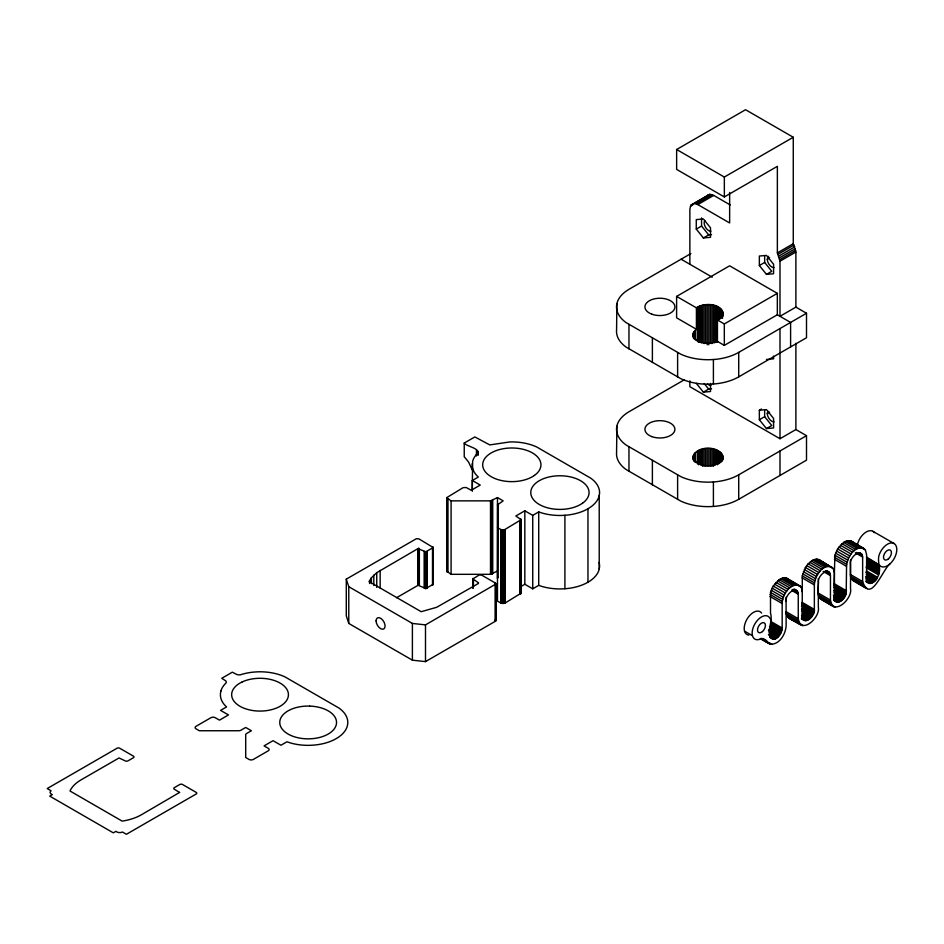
<?xml version="1.0" encoding="UTF-8"?>
<svg xmlns="http://www.w3.org/2000/svg" width="944" height="944" viewBox="0 0 944 944"><rect width="100%" height="100%" fill="white"/><g stroke="black" fill="none" stroke-linecap="round" stroke-linejoin="round"><path stroke-width="1.42" d="M433.06 547.437L418.829 538.847L416.351 538.717L346.283 579.156L348.773 586.708L412.398 623.441L425.496 624.881L495.812 584.076L495.305 583.003L481.629 575.097L479.151 574.979L472.861 578.955L478.49 582.767L478.372 583.486L436.683 607.299L421.201 611.7L369.128 581.622L371.405 577.775L376.739 572.689L417.98 548.617L425.838 551.803L433.06 547.626M472.248 470.041L468.613 462.076L464.236 456.731L464.236 443.066C465.746 446.418 482.726 448.601 476.484 454.418A39.648 22.892 0 0 0 472.649 461.227L472.212 490.986M878.427 574.825L866.238 567.792L867.394 562.105L866.852 557.267L879.407 564.996A13.181 7.611 -60 0 0 893.472 559.733A13.181 7.611 -60 0 0 893.472 543.248A13.181 7.611 -60 0 0 879.407 554.234C876.374 561.739 882.404 569.905 877.448 577.28C876.41 582.224 866.769 587.015 866.616 579.238L866.616 554.753L865.4 549.939L851.181 541.054L846.851 540.853L843.558 542.434L837.588 548.901L834.897 555.225L834.024 586.248L846.213 593.292C845.14 598.307 839.122 605.21 833.941 600.431M800.123 586.023C790.494 581.528 782.328 595.05 782.163 603.511L782.163 627.996C782.045 633.011 777.301 641.224 771.496 638.451C766.044 630.911 773.254 621.435 770.505 613.14L770.516 592.395L773.219 586.071L779.178 579.604L782.47 578.023L786.8 578.224L800.123 586.023L801.692 588.466L802.235 591.923M781.844 630.45L770.705 624.031L771.036 619.948L769.537 617.659A13.181 7.611 -60 0 0 754.067 625.424A13.181 7.611 -60 0 0 759.059 639.489C763.92 637.507 767.271 641.92 770.587 644.233C779.768 644.54 785.679 633.837 786.14 625.695L786.069 597.257M786.14 601.21C784.759 594.956 796.689 584.206 798.258 594.213L798.258 618.698C800.866 635.277 820.631 617.47 818.33 607.11L818.33 582.625C816.938 576.371 828.879 565.621 830.449 575.628L830.449 600.113C833.045 616.703 852.821 598.885 850.52 588.525L850.52 564.04C849.128 557.798 861.07 547.036 862.639 557.043L862.639 581.539C870.557 604.372 882.711 569.444 889.885 563.957M832.313 567.438C822.684 562.943 814.507 576.465 814.353 584.926L814.353 609.411C815.746 615.665 803.804 626.415 802.235 616.408L802.294 575.899L805.397 567.486L808.17 563.804L813.02 560.063L816.23 559.155L818.991 559.639L833.21 568.524L834.425 573.338L834.508 598.921L836.384 601.835M814.023 611.865L801.834 604.833L802.164 602.366L814.353 609.411M846.213 593.292L846.544 566.341C846.921 557.939 853.73 546.151 863.371 548.098M774.021 267.624A6.372 3.682 60 0 1 767.26 259.222L768.581 256.308M774.021 421.838A6.372 3.682 60 0 1 767.26 413.437L767.873 411.183M497.476 504.887L503.164 500.863L497.476 497.582L490.502 500.863L451.09 500.863L446.913 497.866M497.476 578.342L497.63 504.332M722.998 315.662C723.352 303.012 704.354 302.198 696.412 307.838L696.412 329.267L693.533 332.43L693.049 337.091M722.998 459.527C723.635 444.305 692.412 444.423 693.049 459.527M722.998 313.691L721.381 317.172L717.452 319.969L724.319 323.957L724.319 345.386L777.337 314.777L790.6 322.435L790.6 346.92M722.998 457.545C718.856 468.755 697.191 468.873 693.049 457.545M730.267 204.966L713.723 195.408L709.746 194.334L690.925 205.202L689.863 209.179L689.863 264.273M857.27 545.125L858.202 541.986A13.181 7.611 -60 0 1 874.345 532.664M346.283 579.156L346.283 615.877L348.773 623.441L412.398 660.175L425.496 661.614L495.305 621.305L495.305 619.724M396.551 597.729L418.109 585.28L425.838 588.525L433.06 584.36M520.911 519.837L504.249 529.891L501.642 529.891L497.476 527.649M497.476 497.582L497.476 601.104L501.17 603.204L505.134 603.004L520.911 593.304L520.911 519.53L515.825 516.002L524.829 510.81L532.735 515.377L538.717 511.919L541.915 512.981A39.648 22.892 0 0 0 561.999 515.448L566.117 515.2A39.648 22.892 0 0 0 587.959 508.769L590.732 506.987A39.648 22.892 0 0 0 599.086 496.166L599.523 493.783A39.648 22.892 0 0 0 590.732 478.171L536.77 447.019A39.648 22.892 0 0 0 509.736 441.945L489.771 444.907L474.844 436.942L464.236 443.066M780.216 634.274L769.608 628.149L771.236 624.326M497.512 578.07L498.066 577.291M706.242 197.131L707.634 195.172M704.779 220.542L704.248 221.934A6.372 3.682 60 0 0 706.1 228.165A6.372 3.682 60 0 0 710.938 231.209M778.54 636.492L768.475 630.675L770.139 628.456M676.636 149.506L745.548 109.716L793.267 137.258L793.267 243.717L795.886 252.024L795.886 307.119L779.992 316.299L779.992 261.205L777.36 252.898L777.36 166.333L724.343 196.942L676.636 169.401L676.636 149.506L724.343 177.047L793.267 137.258M690.925 205.202L709.746 194.334M690.347 206.311L692.79 204.907M692.707 203.786L695.091 203.574L710.997 194.393M695.091 203.574L696.436 203.928L712.342 194.747M696.436 203.928L697.817 204.588L713.723 195.408M696.271 229.097L696.271 219.61L703.386 218.973L710.502 227.823L710.502 237.31L703.386 237.947L696.271 229.097L701.569 226.041L701.569 217.899M703.386 237.947L708.684 234.891L711.528 234.631M690.89 253.57L629.223 289.171A43.412 25.063 0 0 0 617.046 302.977L616.574 305.585A43.412 25.063 0 0 0 626.179 322.659L680.707 354.142A43.412 25.063 0 0 0 710.289 359.688L714.809 359.416A43.412 25.063 0 0 0 738.715 352.383L806.506 313.255L806.506 337.74L738.715 376.868A43.412 25.063 0 0 1 714.809 383.901L710.289 384.184A43.412 25.063 0 0 1 680.707 378.627L626.179 347.156A43.412 25.063 0 0 1 616.574 330.07L616.892 303.779M696.412 329.267L676.612 317.833L676.612 296.404L729.629 265.807L777.337 293.348L777.337 314.777M777.36 252.898L793.267 243.717M767.26 259.222L769.62 257.865M778.127 254.231L794.034 245.051M759.354 265.524L759.354 256.036L766.469 255.399L773.584 264.249L773.584 273.736L766.469 274.374L759.354 265.524L764.652 262.456L764.652 255.682M778.918 256.001L794.824 246.821M779.508 257.795L795.414 248.614M779.862 259.541L795.768 250.361M779.992 261.205L795.886 252.024M766.469 274.374L771.767 271.306L764.652 262.456M724.319 323.957L777.337 293.348M472.342 490.786L472.342 480.508L478.325 477.05L476.484 475.21A39.648 22.892 0 0 1 472.212 463.61M684.388 379.748L629.223 411.608A43.412 25.063 0 0 0 617.046 425.402L616.574 428.01A43.412 25.063 0 0 0 626.179 445.096L680.707 476.578A43.412 25.063 0 0 0 710.289 482.124L714.809 481.853A43.412 25.063 0 0 0 738.715 474.82L806.506 435.68L806.506 460.165L738.715 499.305A43.412 25.063 0 0 1 714.809 506.338L710.289 506.609A43.412 25.063 0 0 1 680.707 501.063L626.179 469.581A43.412 25.063 0 0 1 616.574 452.495L616.892 426.216M696.271 383.311L703.386 392.161L708.684 389.105L711.528 388.845M759.354 410.239L766.469 409.613L773.584 418.463L773.584 427.951L766.469 428.588L759.354 419.738L759.354 410.239L761.478 409.023M767.26 413.437L769.62 412.08M472.342 480.508L480.248 485.074L471.245 490.266L466.183 487.493L463.103 487.647L446.913 497.547L446.913 571.321L451.09 574.318L490.502 574.318L497.476 571.037M759.354 419.738L764.652 416.67L764.652 409.897M766.469 428.588L771.767 425.52L764.652 416.67M520.333 586.873L524.829 584.265L532.735 588.832L538.717 585.374L541.915 586.436A39.648 22.892 0 0 0 561.999 588.903L566.117 588.655A39.648 22.892 0 0 0 599.086 569.621L599.523 567.238A39.648 22.892 0 0 0 599.086 562.459M689.863 380.88L689.863 386.698L779.992 438.736L795.886 429.555L806.506 435.68M693.049 335.12C696.2 344.536 709.676 344.702 717.452 341.398L724.319 345.386M766.469 359.452L773.584 358.814L773.584 356.1M703.386 392.161L710.502 391.524L710.502 383.394M818.259 578.672C819.616 584.454 814.2 599.416 824.254 600.219M798.258 618.698L786.069 611.665C785.786 620.633 797.928 620.833 802.813 625.778M697.817 204.588L729.641 222.961L729.641 192.493M795.886 307.119L806.506 313.255M681.108 259.211L712.224 277.182M676.612 296.404L696.412 307.838M872.858 531.283L894.074 543.532M864.492 548.853L851.181 541.054M849.871 540.641L862.061 547.673M853.211 542.894L865.4 549.939M848.42 540.57L860.609 547.603M846.851 540.853L859.04 547.886M845.21 541.478L857.412 548.523M843.558 542.434L855.748 549.479M859.465 552.736L861.907 554.14M858.651 552.854L862.309 554.966M841.918 543.697L854.119 550.741M867.099 558.128L879.289 565.173M856.456 552.429L862.556 555.945M867.276 559.049L879.466 566.093M855.323 552.83L862.639 557.043M867.383 560.016L879.584 567.061M840.349 545.219L852.55 552.264M867.43 561.043L879.619 568.076M867.394 562.105L879.596 569.138M867.3 563.19L879.489 570.235M838.897 546.977L851.087 554.01M867.135 564.323L879.324 571.356M866.899 565.468L879.088 572.501M837.588 548.901L849.777 555.945M866.604 566.624L878.793 573.657M836.467 550.966L848.656 557.998M835.558 553.09L847.747 560.122M866.474 570.943L877.448 577.28M865.801 572.182L876.775 578.519M834.897 555.225L847.087 562.258M866.226 574.058L875.985 579.687M834.484 557.314L846.674 564.359M866.568 575.816L875.1 580.737M865.624 576.737L874.156 581.669M834.354 559.296L846.544 566.341M865.86 578.2L873.176 582.424M866.073 579.486L872.173 583.003M866.309 580.56L871.182 583.38M866.58 581.445L870.238 583.557M865.695 581.398L869.353 583.51M850.438 560.087L850.438 574.495L862.639 581.539M850.438 574.495L850.579 576.347L862.781 583.38M850.579 576.347L851.004 577.976L863.194 585.02M817.681 559.226L829.882 566.258M833.21 568.524L818.991 559.639M851.004 577.976L851.677 579.356L863.866 586.389M816.23 559.155L828.419 566.188M867.276 588.631L851.677 579.356M852.609 580.43L865.943 588.218M814.66 559.438L826.85 566.471M813.02 560.063L825.221 567.108M811.368 561.019L823.557 568.064M826.732 570.66L829.174 572.076M826.059 570.613L829.717 572.725M825.245 570.731L830.118 573.551M809.728 562.282L821.929 569.315M825.493 571.71L830.366 574.53M823.133 571.403L830.449 575.628M808.17 563.804L820.36 570.849M806.707 565.562L818.896 572.595M834.354 583.781L846.544 590.826M805.397 567.486L817.598 574.53M834.272 584.985L846.461 592.03M804.276 569.539L816.466 576.583M833.623 587.534L845.812 594.578M803.368 571.675L815.569 578.707M834.295 589.528L845.269 595.865M833.611 590.767L844.585 597.104M802.707 573.81L814.896 580.843M834.048 592.631L843.794 598.272M802.294 575.899L814.495 582.932M834.378 594.401L842.921 599.322M833.434 595.322L841.965 600.242M802.164 577.881L814.353 584.926M833.67 596.785L840.986 601.009M833.882 598.059L839.983 601.588M834.118 599.145L838.992 601.965M834.39 600.018L838.048 602.13M833.517 599.983L837.175 602.095M818.259 593.08L830.449 600.113M818.389 594.909L830.59 601.942M818.802 596.525L830.991 603.57M785.502 577.799L797.692 584.843M791.273 581.469L793.715 582.873M796.146 584.289L801.031 587.097M819.463 597.894L831.664 604.939M784.039 577.74L796.229 584.773M822.802 600.148L834.992 607.193M820.371 598.968L833.682 606.768M782.47 578.023L794.671 585.056M780.841 578.648L793.031 585.681M779.178 579.604L791.379 586.649M794.541 589.245L796.984 590.649M793.869 589.198L797.527 591.31M793.054 589.316L797.928 592.136M777.549 580.867L789.739 587.9M792.087 589.587L798.176 593.115M792.169 590.696L798.258 594.213M775.98 582.389L788.169 589.434M774.517 584.135L786.718 591.18M773.219 586.071L785.408 593.115M802.081 603.57L814.271 610.603M772.086 588.124L784.287 595.168M801.432 606.119L813.622 613.163M771.189 590.248L783.378 597.292M802.105 608.113L813.079 614.438M801.421 609.352L812.395 615.689M770.516 592.395L782.718 599.428M801.857 611.216L811.616 616.845M802.199 612.986L810.731 617.907M770.115 594.484L782.305 601.517M802.471 614.603L809.787 618.827M769.974 596.466L782.163 603.511M801.48 615.37L808.796 619.594M801.704 616.644L807.793 620.173M801.928 617.73L806.813 620.55M802.199 618.603L805.857 620.715M801.326 618.568L804.984 620.68M801.751 619.016L804.194 620.42M786.21 613.494L798.4 620.527M786.612 615.11L798.801 622.143M787.272 616.479L799.474 623.512M788.181 617.553L800.382 624.598M789.302 618.32L801.503 625.353M771.036 621.565L782.163 627.996M770.953 622.769L782.08 629.188M770.835 625.624L781.443 631.748M770.292 626.91L780.889 633.023M769.348 629.613L779.425 635.43M769.242 632.598L777.596 637.412M769.454 634.038L776.605 638.168M768.617 634.521L775.779 638.663M768.451 634.616L775.614 638.746M770.021 636.28L774.788 639.041M770.115 636.527L774.623 639.135M769.584 637.212L772.959 639.171M762.61 638.439L766.15 640.492M763.012 638.805L766.646 640.893M769.797 643.053L772.039 644.351M761.253 638.286L767.319 641.79M770.587 644.233L760.286 638.545L769.289 643.749M760.923 638.734L768.192 642.935M744.509 631.099L752.462 635.69M786.8 578.224L788.83 580.064M701.569 226.041L708.684 234.891M704.236 383.571L708.684 389.105M520.628 592.395L520.911 592.985M866.852 557.267L867.206 557.951M795.886 343.309L795.886 429.555M779.992 328.547L779.992 438.736M779.992 450.984L779.992 475.469M738.715 352.383L738.715 376.868M738.715 474.82L738.715 499.305M724.343 177.047L724.343 196.942M722.833 311.886L722.833 316.193M722.833 455.74L722.833 458.619M722.502 311.001L722.502 318.352M722.502 454.855L722.502 460.613M722.018 310.139L722.018 317.314M722.018 453.993L722.018 461.191M721.381 309.313L721.381 317.916M721.381 453.167L721.381 461.805M720.591 308.523L720.591 318.565M720.591 452.377L720.591 462.466M719.67 307.791L719.67 319.273M719.67 451.645L719.67 463.174M718.62 307.119L718.62 320.028M718.62 450.972L718.62 463.941M717.452 306.517L717.452 342.377M717.452 450.371L717.452 464.778M716.189 305.974L716.189 341.846M716.189 449.84L716.189 464.236M714.832 305.526L714.832 342.825M714.832 449.379L714.832 465.227M713.393 305.16L713.393 342.46M713.404 359.499L713.404 383.984M713.393 449.014L713.393 466.301M713.404 481.936L713.404 506.421M711.906 304.877L711.906 343.616M711.906 448.73L711.906 466.017M710.372 304.688L710.372 343.427M710.372 448.542L710.372 465.829M708.802 304.593L708.802 344.772M708.802 448.447L708.802 465.734M707.233 304.593L707.233 344.772M707.233 448.447L707.233 465.734M705.675 304.688L705.675 343.427M705.675 448.542L705.675 465.829M704.141 304.877L704.141 343.616M704.141 448.73L704.141 466.017M702.643 305.16L702.643 342.46M702.643 449.014L702.643 466.301M701.215 305.526L701.215 342.825M701.215 449.379L701.215 465.227M699.858 305.974L699.858 341.846M699.858 449.84L699.858 464.236M698.584 306.517L698.584 342.377M698.584 450.371L698.584 464.778M697.415 307.119L697.415 341.551M697.415 450.972L697.415 463.941M695.445 329.952L695.445 340.029M695.445 452.377L695.445 462.466M694.666 330.73L694.666 339.38M694.666 453.167L694.666 461.805M694.017 331.568L694.017 338.766M694.017 453.993L694.017 461.191M693.533 332.43L693.533 338.188M693.533 454.855L693.533 460.613M693.215 333.315L693.215 336.194M693.215 455.74L693.215 458.619M677.615 352.537L677.615 377.022M677.615 474.974L677.615 499.459M652.387 337.964L652.387 362.461M652.387 460.401L652.387 484.886M628.964 324.441L628.964 348.926M628.964 446.878L628.964 471.363M599.216 495.47L599.216 568.925M587.959 508.769L587.959 582.236M564.913 515.271L564.913 588.726M538.717 511.919L538.717 585.374M532.735 515.377L532.735 588.832M524.829 510.81L524.829 584.265M520.817 519.224L520.817 593.611M520.628 518.929L520.628 593.894M520.356 520.71L520.356 594.165M520.014 520.946L520.014 594.413M505.134 529.537L505.134 603.004M504.721 529.737L504.721 603.204M504.249 529.891L504.249 603.358M503.742 529.997L503.742 603.464M503.211 530.056L503.211 603.511M502.68 530.056L502.68 603.511M502.149 529.997L502.149 603.464M501.642 529.891L501.642 603.358M501.17 529.737L501.17 603.204M500.757 529.537L500.757 603.004M497.818 504.072L497.818 577.539M495.812 583.498L495.812 620.81M495.694 583.309L495.694 620.987M495.529 583.144L495.529 621.152M495.305 583.003L495.305 621.305M492.697 500.344L492.697 573.799M492.32 500.521L492.32 573.976M491.907 500.662L491.907 574.129M491.458 500.78L491.458 574.235M490.986 500.839L490.986 574.294M490.502 500.863L490.502 574.318M478.042 452.2L478.042 455.138M477.924 451.692L477.994 454.89M477.676 451.197L477.817 454.383M477.487 450.961L477.487 453.899M476.46 450.123L476.46 455.999M473.428 579.84L473.428 587.18M473.204 578.412L473.204 587.227M473.038 578.578L473.038 588.336M472.861 578.955L472.861 587.959M451.09 500.863L451.09 574.318M447.81 498.963L447.81 572.43M447.456 498.727L447.456 572.182M447.185 498.456L447.185 571.922M447.008 498.161L447.008 571.627M433.013 547.237L433.013 584.548M432.895 547.06L432.895 584.725M432.718 548.169L432.718 584.902M432.505 548.322L432.505 585.044M427.042 551.473L427.042 588.206M426.782 551.603L426.782 588.336M426.487 551.697L426.487 588.431M426.169 551.768L426.169 588.501M425.838 551.803L425.838 588.525M425.496 551.803L425.496 588.525M425.496 624.881L425.496 661.614M425.166 551.768L425.166 588.501M424.847 551.697L424.847 588.431M424.564 551.603L424.564 588.336M424.304 551.473L424.304 588.206M419.348 548.617L419.348 585.351M419.077 548.511L419.219 585.28M418.912 548.476L418.912 585.209M418.747 548.452L418.747 585.186M418.581 548.452L418.581 585.186M418.416 548.476L418.263 585.233M418.109 548.558L418.109 585.28M417.98 548.617L417.98 585.351M412.398 623.441L412.398 660.175M380.161 570.459L380.161 588.088M376.739 572.689L376.739 587.38M373.8 575.132L373.8 585.422M371.405 577.775L371.405 583.652M369.576 580.56L369.576 583.498M348.773 586.708L348.773 623.441M748.852 635.123A13.181 7.611 -60 0 1 746.928 619.311A13.181 7.611 -60 0 1 761.596 613.069M710.938 385.423A6.372 3.682 60 0 1 707.516 383.96M179.572 792.441L141.47 814.731A42.704 24.65 0 0 1 123.971 820.832L122.118 821.103L70.045 791.025L70.493 789.963A42.704 24.65 0 0 1 81.078 779.862L119.027 757.961L125.222 760.876A1.935 1.121 0 0 0 127.959 760.876L133.423 757.725A1.935 1.121 0 0 0 133.423 756.144L119.746 748.25A1.935 1.121 0 0 0 117.009 748.25L47.2 788.559L51.094 790.801A4.354 2.513 0 0 0 52.345 794.588L49.702 796.111L113.315 832.844L115.959 831.31A4.354 2.513 0 0 0 122.508 832.03L126.413 834.284L196.222 793.975A1.935 1.121 0 0 0 196.222 792.405L182.546 784.499A1.935 1.121 0 0 0 179.808 784.499L174.345 787.662A1.935 1.121 0 0 0 174.345 789.243L179.572 792.441M220.872 691.102L220.448 693.486A39.648 22.892 0 0 0 224.707 705.074L226.56 706.926L220.566 710.384L228.472 714.938L219.48 720.142L215.291 717.723A3.092 1.782 0 0 0 210.913 717.723L196.033 726.314A3.092 1.782 0 0 0 196.033 728.839L199.314 730.739L238.738 730.739A3.092 1.782 0 0 0 240.921 730.208L245.7 727.446L251.399 730.739L246.608 733.5A3.092 1.782 0 0 0 245.7 734.762L245.7 757.513L248.992 759.413A3.092 1.782 0 0 0 253.37 759.413L268.238 750.822A3.092 1.782 0 0 0 268.238 748.297L264.06 745.878L273.052 740.686L280.958 745.241L286.952 741.783L290.15 742.857A39.648 22.892 0 0 0 310.222 745.323L314.352 745.064A39.648 22.892 0 0 0 347.309 726.042L347.746 723.659A39.648 22.892 0 0 0 338.967 708.047L284.994 676.895A39.648 22.892 0 0 0 257.972 671.821L253.842 672.069A39.648 22.892 0 0 0 242.042 674.287L240.248 674.877A6.089 3.516 0 0 1 236.743 674.488L232.342 672.175L221.746 678.299L225.722 680.836A5.404 3.127 0 0 1 226.159 682.842L224.707 684.294A39.648 22.892 0 0 0 220.872 691.102M534.457 475.398L532.416 476.708A29.146 16.827 0 0 1 513.335 481.617L510.291 481.617A29.146 16.827 0 0 1 484.602 470.844A29.146 16.827 0 0 1 491.21 452.919L493.476 451.739A29.146 16.827 0 0 1 523.672 449.438A29.146 16.827 0 0 1 540.912 463.929L540.912 465.687A29.146 16.827 0 0 1 534.457 475.398M582.566 503.176L580.525 504.485A29.146 16.827 0 0 1 549.479 508.297A29.146 16.827 0 0 1 530.811 493.464L530.811 491.706A29.146 16.827 0 0 1 539.307 480.685L541.573 479.505A29.146 16.827 0 0 1 558.388 475.788L561.444 475.788A29.146 16.827 0 0 1 586.543 485.735A29.146 16.827 0 0 1 582.566 503.176M242.171 681.946L239.965 683.09A28.391 16.39 0 0 0 233.534 700.554A28.391 16.39 0 0 0 258.562 711.056L261.523 711.056A28.391 16.39 0 0 0 288.392 695.539L288.392 693.828A28.391 16.39 0 0 0 271.589 679.704A28.391 16.39 0 0 0 242.171 681.946M309.632 706.088L306.658 706.088A28.391 16.39 0 0 0 279.79 721.594L279.79 723.316A28.391 16.39 0 0 0 308.641 738.845A28.391 16.39 0 0 0 336.536 722.738A28.391 16.39 0 0 0 309.632 706.088M762.492 631.548A5.629 3.245 -60 0 0 764.274 622.839A5.629 3.245 -60 0 0 757.631 628.728A5.629 3.245 -60 0 0 762.492 631.548M888.505 558.789A5.629 3.245 -60 0 0 890.286 550.081A5.629 3.245 -60 0 0 883.631 555.981A5.629 3.245 -60 0 0 888.505 558.789M651.749 314.151A14.998 8.661 0 0 0 674.889 307.343A14.998 8.661 0 0 0 653.106 299.177A14.998 8.661 0 0 0 651.749 314.151M651.749 436.588A14.998 8.661 0 0 0 674.889 429.78A14.998 8.661 0 0 0 653.106 421.614A14.998 8.661 0 0 0 651.749 436.588M376.078 620.845A6.372 3.682 60 0 0 382.839 629.247A6.372 3.682 60 0 0 382.839 620.232A6.372 3.682 60 0 0 376.078 620.845"/></g></svg>
